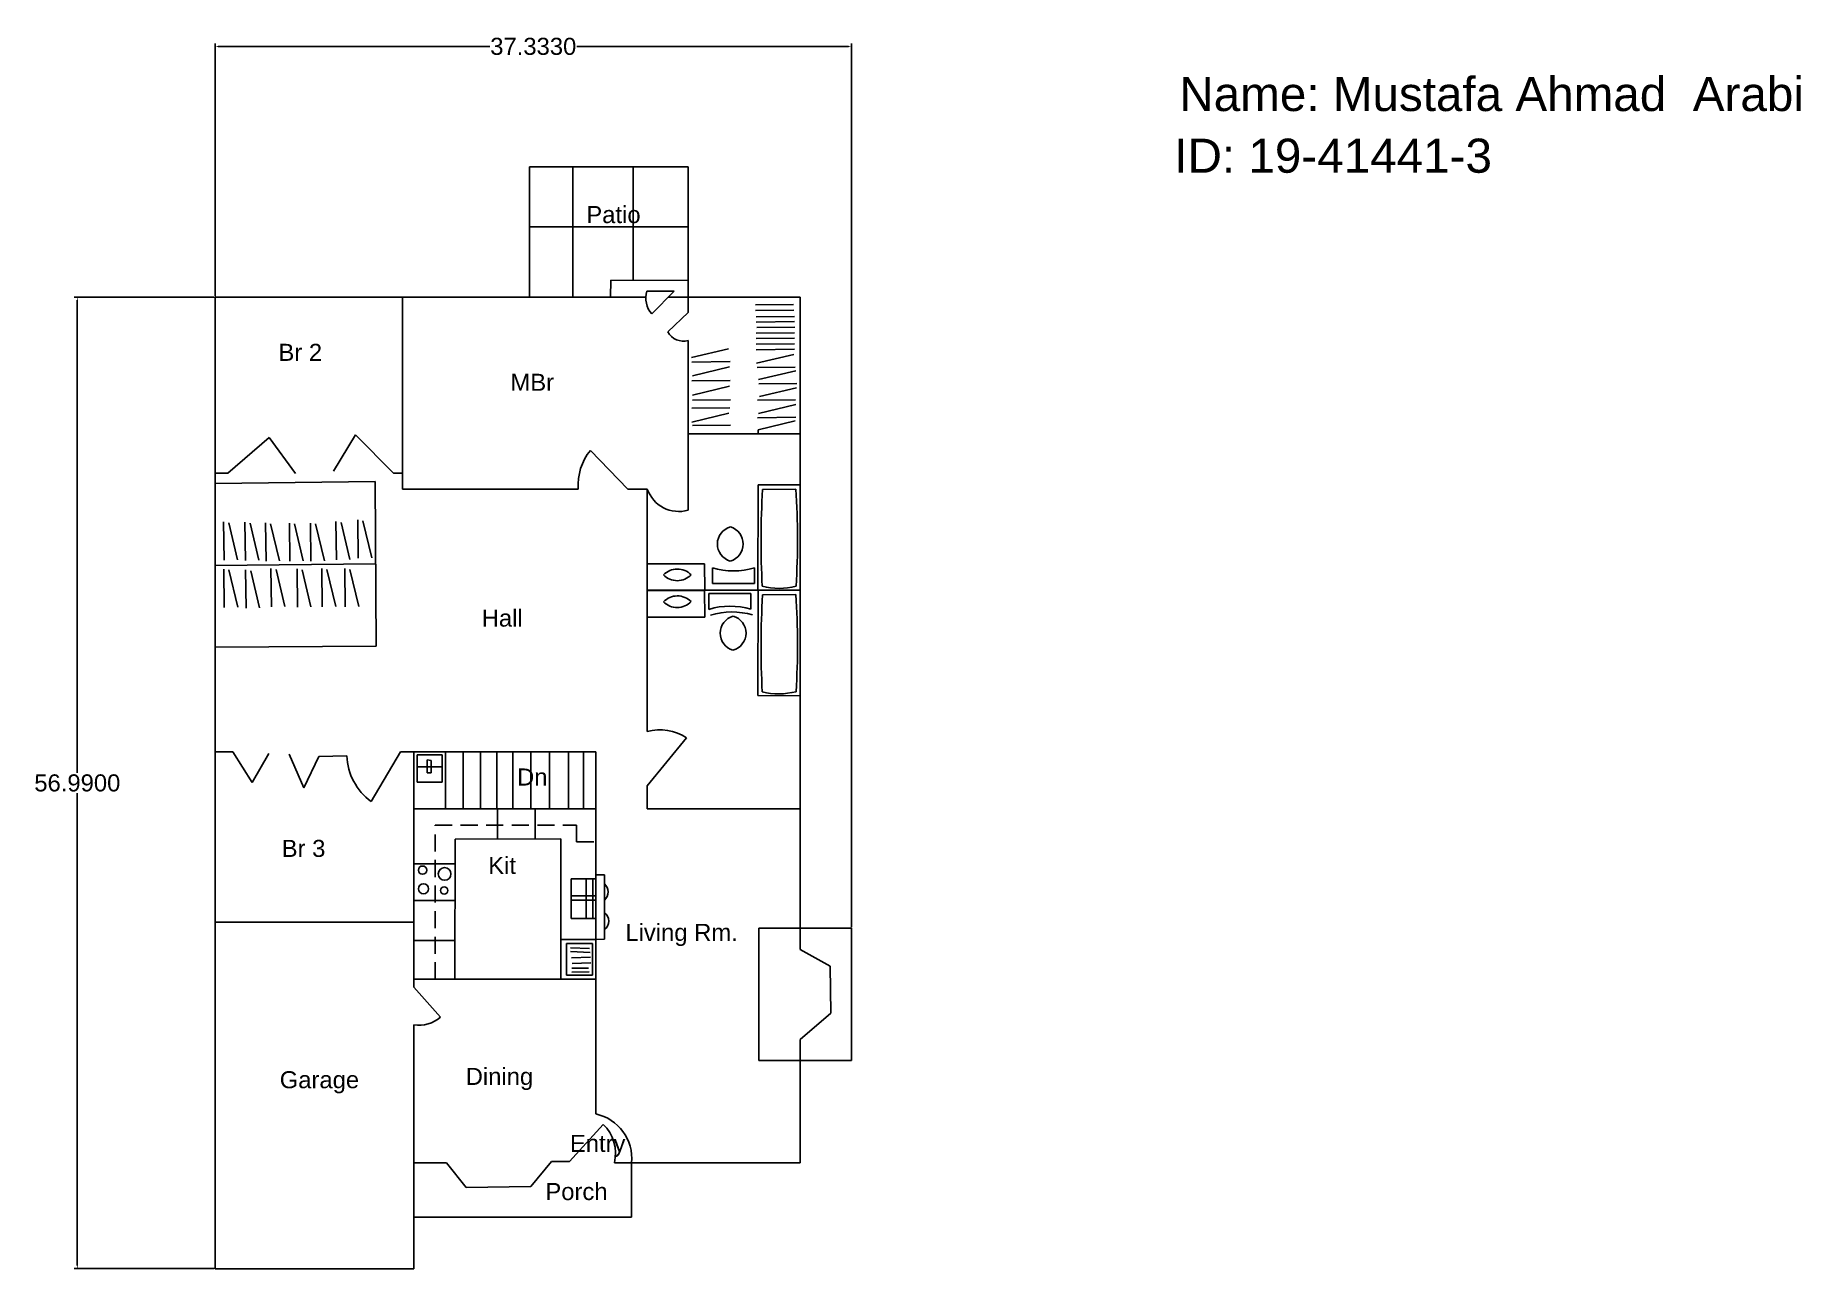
# Model space of a CAD drawing. Header units: feet. Extents: x 88 to 192, y 51 to 124.
import ezdxf

# ---------------------------------------------------------------- set-up
doc = ezdxf.new("R2010")
doc.units = ezdxf.units.FT
doc.header["$MEASUREMENT"] = 0
doc.linetypes.add('DASHEDX2', pattern=[1.5, 1, -0.5])
doc.styles.get("Standard").update_dxf_attribs({"font": 'arial.ttf'})
doc.dimstyles.get("Standard").update_dxf_attribs({"dimtxt": 1, "dimasz": 0.18, "dimexe": 0.18, "dimexo": 0.0625, "dimgap": 0.09, "dimtad": 0, "dimtih": 1, "dimtoh": 1, "dimdec": 4, "dimzin": 0, "dimdsep": 46, "dimtxsty": 'Standard', "dimcen": 0.09, "dimadec": 0, "dimazin": 0, "dimtfac": 1, "dimtdec": 4, "dimtofl": 0, "dimtmove": 0, "dimatfit": 3, "dimfxl": 1, "dimtolj": 1, "dimtzin": 0, "dimarcsym": 0})

# ---------------------------------------------------------------- blocks, each defined once
blk = doc.blocks.new('*D47')
at = {"color": 0, "linetype": 'Continuous', "lineweight": -2, "transparency": 16777216}
for p, q in [((98.94, 108.17), (90.74, 108.17)), ((90.92, 107.99), (90.92, 80.27)), ((90.92, 51.36), (90.92, 79.07)), ((98.94, 51.18), (90.74, 51.18))]:
    blk.add_line(p, q, dxfattribs=at)
at = {"color": 0, "linetype": 'Continuous', "transparency": 16777216}
for points in [[(90.89, 107.99), (90.95, 107.99), (90.92, 108.17)], [(90.89, 51.36), (90.95, 51.36), (90.92, 51.18)]]:
    blk.add_solid(points, dxfattribs=at)
at = {"layer": 'Defpoints', "color": 0, "linetype": 'Continuous', "transparency": 16777216}
for p in [(99, 108.17), (90.92, 51.18), (99, 51.18)]:
    blk.add_point(p, dxfattribs=at)
at = {"color": 0, "linetype": 'Continuous', "transparency": 16777216, "insert": (90.92, 79.67), "char_height": 1, "attachment_point": 5}
blk.add_mtext('\\A1;56.9900', dxfattribs=at)
blk = doc.blocks.new('*D48')
at = {"color": 0, "linetype": 'Continuous', "lineweight": -2, "transparency": 16777216}
for p, q in [((99, 108.23), (99, 123.06)), ((99.18, 122.88), (115.12, 122.88)), ((136.16, 122.88), (120.22, 122.88)), ((136.34, 71.22), (136.34, 123.06))]:
    blk.add_line(p, q, dxfattribs=at)
at = {"color": 0, "linetype": 'Continuous', "transparency": 16777216}
for points in [[(99.18, 122.91), (99.18, 122.85), (99, 122.88)], [(136.16, 122.91), (136.16, 122.85), (136.34, 122.88)]]:
    blk.add_solid(points, dxfattribs=at)
at = {"layer": 'Defpoints', "color": 0, "linetype": 'Continuous', "transparency": 16777216}
for p in [(136.34, 122.88), (99, 108.17), (136.34, 71.16)]:
    blk.add_point(p, dxfattribs=at)
at = {"color": 0, "linetype": 'Continuous', "transparency": 16777216, "insert": (117.67, 122.88), "char_height": 1, "attachment_point": 5}
blk.add_mtext('\\A1;37.3330', dxfattribs=at)

msp = doc.modelspace()

# ---------------------------------------------------------------- linework, layer by layer
for p, q in [((126.75409, 115.8216), (117.45578, 115.8216)), ((117.45578, 115.8216), (117.45578, 108.16768)), ((120.00025, 115.8216), (120.00025, 108.16768)), ((123.52777, 115.8216), (123.52777, 109.15596)), ((126.75409, 108.16768), (126.75409, 115.8216)), ((117.45578, 112.29583), (126.75409, 112.29583)), ((99.00409, 108.16768), (110.00409, 108.16768)), ((99.00409, 51.17768), (99.00409, 108.16768)), ((110.00409, 108.16768), (110.00409, 97.83768)), ((110.00409, 108.16768), (124.27585, 108.16768)), ((125.58894, 108.16768), (126.75409, 108.16768)), ((126.75409, 108.16768), (126.75409, 107.26382)), ((126.75409, 108.16768), (133.33709, 108.16768)), ((133.33709, 108.16768), (133.33709, 71.15785)), ((126.75409, 105.63335), (126.75409, 95.6754)), ((133.33709, 100.14859), (126.75409, 100.14859)), ((99.74367, 97.83768), (99.00409, 97.83768)), ((110.00409, 97.83768), (109.46511, 97.83768)), ((110.00409, 96.91768), (110.00409, 97.83768)), ((120.31097, 96.91768), (110.00409, 96.91768)), ((124.35839, 96.91768), (123.21515, 96.91768)), ((124.35839, 96.91768), (124.35839, 90.98518)), ((124.35839, 90.98518), (133.33709, 90.98518)), ((124.35839, 90.98518), (124.35839, 82.68425)), ((100.04376, 81.50768), (99.00409, 81.50768)), ((110.66409, 81.50768), (109.88603, 81.50768)), ((110.66409, 71.50768), (110.66409, 81.50768)), ((110.66409, 81.50768), (121.33709, 81.50768)), ((121.33709, 81.50768), (121.33709, 60.25867)), ((124.35839, 79.50142), (124.35839, 78.15449)), ((121.33709, 78.15449), (110.66409, 78.15449)), ((115.57921, 78.15449), (115.57921, 76.38161)), ((117.78224, 78.15449), (117.78224, 76.38736)), ((133.33709, 78.15449), (124.35839, 78.15449)), ((113.05827, 68.1549), (113.08106, 76.37509)), ((113.08106, 76.37509), (119.29045, 76.3913)), ((119.29045, 76.3913), (119.29045, 68.1549)), ((110.66409, 74.92817), (113.07705, 74.92817)), ((119.88931, 74.04216), (119.88931, 71.72545)), ((119.88931, 74.04216), (121.33709, 74.04216)), ((120.77237, 74.04216), (120.77237, 71.72545)), ((121.16212, 74.04216), (121.16212, 71.72545)), ((121.33709, 74.29038), (121.84064, 74.29038)), ((121.84064, 74.29038), (121.84064, 70.51336)), ((110.66409, 72.77676), (113.07108, 72.77676)), ((119.88931, 73.05945), (121.33709, 73.05945)), ((119.88931, 72.80323), (121.33709, 72.80323)), ((110.66409, 71.50768), (99.00409, 71.50768)), ((110.66409, 67.69225), (110.66409, 71.50768)), ((119.88931, 71.72545), (121.33709, 71.72545)), ((119.29045, 70.4967), (121.33709, 70.4967)), ((121.84064, 70.51336), (121.33709, 70.4967)), ((133.33709, 71.15785), (130.89826, 71.15785)), ((130.89826, 71.15785), (130.89826, 63.38862)), ((133.33709, 71.15785), (136.33709, 71.15785)), ((133.33709, 71.15785), (133.33709, 69.9066)), ((136.33709, 71.15785), (136.33709, 63.38862)), ((119.6259, 70.25942), (121.15313, 70.25942)), ((119.6259, 70.25942), (119.6259, 68.39278)), ((121.15313, 70.25942), (121.15313, 68.39278)), ((133.33709, 69.9066), (135.09433, 68.93299)), ((119.6259, 68.39278), (121.15313, 68.39278)), ((135.09433, 68.93299), (135.12537, 66.17204)), ((121.33709, 68.1549), (110.66409, 68.1549)), ((110.66409, 51.17768), (110.66409, 65.47451)), ((133.33709, 64.62666), (135.12537, 66.17204)), ((133.33709, 64.62666), (133.33709, 63.38862)), ((136.33709, 63.38862), (130.89826, 63.38862)), ((133.33709, 63.38862), (133.33709, 57.38534)), ((112.57119, 57.38534), (110.66409, 57.38534)), ((133.33709, 57.38534), (122.42955, 57.38534)), ((123.44159, 57.38534), (123.44159, 54.20489)), ((123.44159, 54.20489), (110.66409, 54.20489)), ((99.00409, 51.17768), (110.66409, 51.17768))]:
    msp.add_line(p, q)
at = {"linetype": 'Continuous'}
for p, q in [((122.20968, 108.16768), (122.21833, 109.16176)), ((122.21833, 109.16176), (126.75409, 109.14166)), ((124.33803, 108.51572), (125.93714, 108.51572)), ((125.93714, 108.51572), (124.61694, 107.19613)), ((130.69885, 107.71922), (132.94099, 107.74208)), ((126.75409, 107.26382), (125.5715, 106.13361)), ((130.71029, 107.38764), (132.95243, 107.4105)), ((130.7446, 107.01032), (132.98675, 107.03319)), ((130.75604, 106.71304), (132.99818, 106.73591)), ((130.75604, 106.06131), (132.99818, 106.08418)), ((130.75604, 105.74117), (132.99818, 105.76403)), ((130.77892, 106.39289), (133.02106, 106.41576)), ((129.1208, 105.14882), (126.94478, 104.63097)), ((130.7446, 105.40959), (132.98675, 105.43245)), ((130.75604, 105.08944), (132.99818, 105.11231)), ((132.94928, 104.81689), (130.77326, 104.29904)), ((126.97942, 104.36546), (129.22157, 104.38833)), ((129.17855, 104.07522), (127.00252, 103.55738)), ((130.79628, 104.0459), (133.03842, 104.06877)), ((133.06442, 103.85024), (130.88839, 103.3324)), ((126.97942, 103.25723), (129.22157, 103.2801)), ((129.1901, 102.9439), (127.01407, 102.42606)), ((130.8999, 103.07922), (133.14204, 103.10208)), ((133.11047, 102.86054), (130.93444, 102.3427)), ((126.96788, 101.65261), (129.21002, 101.67548)), ((127.00252, 102.12591), (129.24466, 102.14878)), ((130.81931, 102.12404), (133.06145, 102.14691)), ((133.06442, 101.87084), (130.88839, 101.35299)), ((129.1439, 101.36237), (126.96788, 100.84453)), ((127.00252, 100.64828), (129.24466, 100.67114)), ((130.83082, 101.09982), (133.07296, 101.12268)), ((133.04139, 100.91566), (130.86536, 100.39782)), ((99.74367, 97.83768), (102.18464, 99.93538)), ((102.18464, 99.93538), (103.7129, 97.83497)), ((107.2364, 100.10511), (105.94162, 97.96227)), ((109.46511, 97.83768), (107.2364, 100.10511)), ((130.86536, 100.39782), (130.86502, 100.14859)), ((123.21515, 96.91768), (121.02236, 99.18573)), ((99.00409, 97.23564), (108.39259, 97.36745)), ((108.39259, 97.36745), (108.44534, 87.69375)), ((130.86084, 97.16256), (130.85219, 90.98518)), ((130.86084, 97.16256), (133.33709, 97.17115)), ((131.12294, 96.88959), (133.06647, 96.90741)), ((99.52691, 92.7403), (99.50404, 94.98244)), ((99.79945, 94.93354), (100.3173, 92.75751)), ((100.77957, 92.72623), (100.7567, 94.96837)), ((101.05212, 94.91947), (101.56996, 92.74345)), ((101.99001, 92.68403), (101.96714, 94.92617)), ((102.26256, 94.87727), (102.7804, 92.70124)), ((103.38641, 92.67937), (103.36354, 94.92151)), ((103.65896, 94.87261), (104.1768, 92.69658)), ((104.62869, 92.67937), (104.60582, 94.92151)), ((104.90124, 94.87261), (105.41908, 92.69658)), ((106.11766, 92.76743), (106.09479, 95.00957)), ((106.39021, 94.96067), (106.90806, 92.78465)), ((107.404, 92.8643), (107.38113, 95.10644)), ((107.67654, 95.05754), (108.19439, 92.88152)), ((99.00409, 92.43367), (108.41897, 92.53051)), ((99.54298, 89.97567), (99.52011, 92.21781)), ((102.30473, 90.00398), (102.28186, 92.24612)), ((102.57728, 92.19722), (103.09512, 90.02119)), ((103.83431, 89.98982), (103.81144, 92.23197)), ((104.10686, 92.18307), (104.6247, 90.00704)), ((105.29308, 90.00398), (105.27021, 92.24612)), ((105.56563, 92.19722), (106.08347, 90.02119)), ((106.63855, 90.00398), (106.61568, 92.24612)), ((106.9111, 92.19722), (107.42894, 90.02119)), ((124.35839, 92.53621), (127.71552, 92.53621)), ((127.71552, 92.53621), (127.72701, 90.98518)), ((128.1826, 92.28421), (128.1826, 91.3672)), ((130.64893, 91.3672), (130.64893, 92.29612)), ((99.81553, 92.16891), (100.33337, 89.99288)), ((100.81763, 89.9332), (100.79476, 92.17534)), ((101.09018, 92.12644), (101.60803, 89.95041)), ((128.1826, 91.3672), (130.64893, 91.3672)), ((124.35839, 90.95867), (127.71552, 90.95867)), ((127.71552, 90.95867), (127.72701, 89.40764)), ((130.43951, 90.78605), (127.97318, 90.78605)), ((127.97318, 90.78605), (127.97318, 89.85713)), ((130.43951, 89.86904), (130.43951, 90.78605)), ((130.86084, 90.97658), (130.85219, 84.7992)), ((130.86084, 90.97658), (133.33709, 90.98518)), ((131.12294, 90.70361), (133.06647, 90.72144)), ((127.72701, 89.40764), (124.35839, 89.39553)), ((99.00409, 87.63207), (108.44534, 87.69375)), ((130.85219, 84.7992), (133.33709, 84.77495)), ((124.35839, 79.50142), (126.66109, 82.32595)), ((100.04376, 81.50768), (101.17729, 79.69829)), ((101.17729, 79.69829), (102.16267, 81.40824)), ((104.21554, 79.38366), (103.35334, 81.3672)), ((105.08381, 81.22886), (104.21554, 79.38366)), ((106.73234, 81.25758), (105.08381, 81.22886)), ((109.88603, 81.50768), (108.15324, 78.59029)), ((110.66409, 81.50768), (110.66409, 78.15449)), ((110.66409, 81.50768), (110.66409, 78.15449)), ((110.66409, 81.50768), (110.66409, 78.15449)), ((110.66409, 81.50768), (110.66409, 78.15449)), ((110.66409, 81.50768), (110.66409, 78.15449)), ((110.8555, 79.7111), (110.8555, 81.31675)), ((110.8555, 81.31675), (112.3293, 81.31675)), ((111.43741, 81.02702), (111.43741, 80.25815)), ((111.68268, 80.98245), (111.43741, 81.02702)), ((111.68268, 80.25815), (111.68268, 80.98245)), ((112.3293, 81.31675), (112.3293, 79.7111)), ((112.52093, 81.50768), (112.52093, 78.15449)), ((113.54903, 81.50768), (113.54903, 78.15449)), ((114.56545, 81.50768), (114.56545, 78.15449)), ((115.53445, 81.50768), (115.53445, 78.15449)), ((116.46917, 81.50768), (116.46917, 78.15449)), ((117.52279, 81.50768), (117.52279, 78.15449)), ((118.6159, 81.50768), (118.6159, 78.15449)), ((119.74214, 81.50768), (119.74214, 78.15449)), ((120.61442, 81.50768), (120.61442, 78.15449)), ((110.8555, 80.62587), (112.3293, 80.62587)), ((111.43741, 80.25815), (111.68268, 80.25815)), ((110.8555, 79.7111), (112.3293, 79.7111)), ((110.66409, 70.42371), (113.06456, 70.42371)), ((119.855, 69.99422), (120.97006, 69.96551)), ((119.85856, 69.78876), (121.01426, 69.72564)), ((119.9154, 69.41633), (121.02058, 69.46052)), ((119.93435, 68.57678), (120.94479, 68.60203)), ((119.94066, 68.81034), (120.91953, 68.81665)), ((119.95329, 69.07546), (121.05215, 69.12596)), ((110.66409, 67.69225), (112.22537, 65.93534)), ((119.79913, 57.46941), (121.76622, 59.64138)), ((112.57119, 57.38534), (113.73773, 55.9376)), ((117.53468, 56.00619), (118.74696, 57.46941)), ((118.74696, 57.46941), (119.79913, 57.46941)), ((113.73773, 55.9376), (117.53468, 56.00619))]:
    msp.add_line(p, q, dxfattribs=at)
at = {"linetype": 'DASHEDX2'}
for p, q in [((111.90893, 68.1549), (111.90893, 77.20576)), ((111.90893, 77.20576), (120.21347, 77.20576)), ((120.21347, 77.20576), (120.21347, 76.21039)), ((120.21347, 76.21039), (121.33709, 76.21039))]:
    msp.add_line(p, q, dxfattribs=at)
at = {"linetype": 'Continuous'}
for centre, radius in [((111.17425, 74.55762), 0.24343), ((112.46612, 74.33536), 0.37043), ((111.2272, 73.46748), 0.29635), ((112.44494, 73.36165), 0.21178)]:
    msp.add_circle(centre, radius, dxfattribs=at)
for centre, radius, start, end in [((125.64494, 108.10268), 1.37063, 162.4612137, 221.4079862), ((126.47129, 106.61274), 1.01941, 208.035301, 286.1062271), ((123.52593, 97.15488), 3.2237, 140.9517503, 184.2195844), ((126.21205, 97.56126), 1.96221, 199.1465061, 286.0359119), ((181.75761, 93.88164), 50.72393, 176.6003459, 183.0194103), ((91.83066, 93.92677), 41.34339, 356.2361051, 4.1343048), ((129.50844, 93.69047), 1.03724, 105.0337805, 254.3587094), ((128.94327, 93.69347), 1.04171, 285.9071165, 73.4853734), ((126.1264, 91.08752), 1.13619, 45.0281193, 136.0524086), ((129.3959, 96.40517), 4.29586, 253.5944749, 286.9588442), ((126.11153, 92.6644), 1.12543, 224.4675742, 316.6129538), ((132.08868, 95.05913), 3.97326, 255.6524063, 284.5203558), ((126.1264, 89.50998), 1.13619, 45.0281193, 136.0524086), ((126.11153, 91.08687), 1.12543, 224.4675742, 316.6129538), ((181.75761, 87.69567), 50.72393, 176.6003459, 183.0194103), ((91.83066, 87.7408), 41.34339, 356.2361051, 4.1343048), ((129.22621, 85.74808), 4.29586, 73.5944749, 106.9588442), ((129.32637, 85.40639), 4.29586, 73.5944749, 106.9588442), ((129.67884, 88.45978), 1.04171, 105.9071165, 253.4853734), ((129.11367, 88.46278), 1.03724, 285.0337805, 74.3587094), ((132.08868, 88.87315), 3.97326, 255.6524063, 284.5203558), ((125.11642, 79.97739), 2.811, 56.6667082, 105.6444461), ((110.19353, 81.38929), 3.46369, 182.1791017, 233.9102065), ((110.94825, 67.387), 1.93349, 261.5489107, 311.3402855), ((120.76566, 57.63279), 2.68734, 354.7167794, 77.7229732), ((120.15029, 57.94072), 2.34595, 346.3056935, 46.46322)]:
    msp.add_arc(centre, radius, start, end, dxfattribs=at)
for centre, start, end in [((121.4185, 73.27958), 311.2567561, 48.7432439), ((121.45897, 71.56754), 306.5988127, 53.4011873)]:
    msp.add_arc(centre, 0.64016, start, end)

# ---------------------------------------------------------------- texts
at = {"linetype": 'Continuous', "attachment_point": 1}
for s, width, insert, char_height in [('Name: Mustafa Ahmad  Arabi', 43.2002078, (155.57252, 121.0911), 2), ('ID: 19-41441-3', 28.8821298, (155.27955, 117.47082), 2), ('Patio', 6.3335244, (120.78256, 113.51652), 1), ('Br 2', 52.9711622, (102.72049, 105.43436), 1), ('MBr', 9.3435173, (116.33178, 103.67916), 1), ('Hall', 5.6437363, (114.64589, 89.84409), 1), ('Dn', 5.6437363, (116.71801, 80.52245), 1), ('Br 3', 8.9045608, (102.91208, 76.33436), 1), ('Kit', 6.3335244, (115.02656, 75.336), 1), ('Living Rm.', 8.8418526, (123.0721, 71.40647), 1), ('Garage', 7.9639373, (102.79538, 62.76331), 1), ('Dining', 8.9045608, (113.7056, 62.95819), 1), ('Entry', 7.3995644, (119.81822, 59.02743), 1), ('Porch', 11.4128878, (118.37889, 56.2045), 1)]:
    msp.add_mtext_dynamic_manual_height_columns(s, width=width, gutter_width=1, heights=[0], dxfattribs=dict(at, insert=insert, char_height=char_height))

# ---------------------------------------------------------------- dimensions: what is measured, and where the dimension line sits
at = {"linetype": 'Continuous'}
dim = msp.add_linear_dim(base=(136.33709, 122.87695), p1=(99.00409, 108.16768), p2=(136.33709, 71.15785), dimstyle='Standard', dxfattribs=at)
dim.commit()
dim.dimension.update_dxf_attribs({"geometry": '*D48', "text_midpoint": (117.67059, 122.87695)})
dim = msp.add_linear_dim(base=(90.92365, 51.17768), p1=(99.00409, 108.16768), p2=(99.00409, 51.17768), angle=90, dimstyle='Standard', dxfattribs=at)
dim.commit()
dim.dimension.update_dxf_attribs({"geometry": '*D47', "text_midpoint": (90.92365, 79.67268)})

doc.saveas('drawing.dxf')
